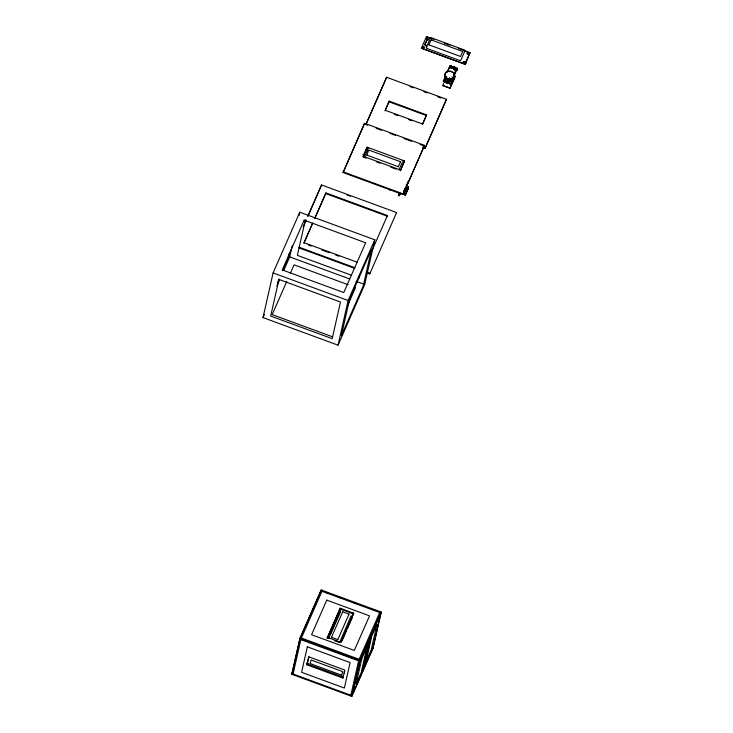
<?xml version="1.0" encoding="UTF-8"?>
<svg xmlns="http://www.w3.org/2000/svg" width="733" height="733" viewBox="0 0 733 733"><rect width="100%" height="100%" fill="white"/><g stroke="black" fill="none" stroke-linecap="round" stroke-linejoin="round"><path stroke-width="1.1" d="M447.735 80.328L444.152 79.237L443.41 81.015L444.491 81.601L444.812 80.731L445.801 80.685L446.296 81.455L445.866 82.114L446.855 82.481L448.11 80.465L447.231 82.618L448.211 82.976M451.812 81.033L444.473 78.394L445.261 76.223M451.867 80.987L457.108 69.049L449.851 66.272M457.474 69.012L456.412 68.27L455.642 68.737M456.659 70.478C458.785 70.799 457.071 65.952 456.366 68.471M448.083 83.535C445.38 84.671 446.14 79.1 444.436 82.096M448.193 82.939L449.43 82.627L449.925 83.388L449.466 84.029L450.557 84.368L451.665 81.959L448.037 80.795M448.312 82.902C448.733 80.52 450.923 84.35 450.511 83.819M362.917 154.223L364.668 156.431L367.554 149.935L365.62 150.164M425.076 43.989L426.808 46.289L429.712 39.701L426.817 40.04L425.076 43.989L424.874 44.887L426.716 46.967L426.322 48.231L460.544 60.821L464.447 52.052M451.427 65.842L450.199 65.576L449.622 67.28M407.979 181.399L407.896 182.059M399.164 193.723L398.358 195.528L398.45 194.996M400.218 194.062L399.293 195.876L399.384 195.344M328.888 637.536L340.882 609.948M364.603 156.349L364.558 157.201L363.33 155.817M426.798 46.069L426.716 46.967M464.869 50.165L430.619 37.502M443.648 83.37L442.778 85.504L450.172 88.226L455.486 76.269M341.047 608.811L342.137 609.49M444.161 79.979L443.282 81.574L444.436 82.123M308.52 664.501L306.449 663.722M400.081 194.098L399.705 193.915C399.824 193.824 400.218 193.622 399.43 195.225M407.685 187.428C407.676 184.359 402.967 197.369 405.102 194.502M263.028 317.591L273.107 272.905L299.788 212.213L374.81 239.801L364.741 284.486L338.05 345.179L263.028 317.591L264.411 314.448M289.48 252.784L288.225 258.337L282.755 270.779M283.744 270.495L289.718 256.898L292.238 245.72M299.037 215.557L299.788 212.213M305.386 219.827L297.378 255.359L351.474 275.251M396.425 213.221L396.58 212.552L321.558 184.963L308.062 215.978M325.754 193.576L325.91 192.907L387.427 215.529L387.271 216.198L325.754 193.576L314.814 218.461M343.09 172.539L364.594 123.318L424.471 145.336L424.315 146.014L402.967 194.566L343.09 172.539L364.594 123.318M404.543 160.93L400.392 170.697L404.543 160.93L367.178 147.186L363.018 156.954L366.225 158.136M367.352 150.833L367.554 149.935M422.849 147.736L424.984 148.524L446.489 99.294L386.621 77.277L366.024 124.436M385.045 110.912L389.196 101.145L426.56 114.889L422.41 124.656M338.05 345.179L348.12 300.493L374.81 239.801M358.895 277.981L359.399 275.764M366.518 272.731L369.734 273.913L369.89 273.244L366.674 272.062M421.438 48.231L464.951 64.238L421.438 48.231L426.459 36.65L433.881 39.38M426.459 36.65L430.619 38.565M426.615 40.938L426.817 40.04M399.109 192.44L398.495 194.877M399.888 193.109L400.365 193.778M291.807 674.278L299.861 638.525L321.219 589.973L381.233 612.046L373.179 647.798L351.822 696.35L291.807 674.278L300.264 637.618L360.279 659.691L352.225 695.443M402.967 194.566L424.471 145.336M404.231 191.698L404.433 191.771M405.138 188.124L404.928 188.931M405.074 193.512L405.157 193.31M405.047 189.371L407.658 182.829M406.219 189.984L405.716 192.66M408.125 188.354L407.905 189.196L408.492 186.704L405.853 193.796L405.99 193.21M407.172 188.308L407.246 188.738M408.024 188.922L407.786 188.885M320.165 593.776L320.816 590.88L380.83 612.953L372.776 648.705M321.219 589.973L299.715 639.194L359.729 661.267L381.078 612.715L379.96 612.302M322.19 591.055L322.346 590.386L300.988 638.938L292.934 674.69L293.337 673.783M306.935 664.84L308.749 656.795L344.757 670.035L342.943 678.08L306.935 664.84L308.923 656.887M424.984 148.524L446.489 99.294M310.187 663.658L311.058 659.957L342.659 671.593M449.292 68.279L449.411 67.775L450.969 68.343A2.007 1.649 12.7 0 1 454.405 69.608L455.972 70.185L454.194 74.482M446.855 82.481L446.956 82.114M447.231 82.618L448.11 80.465M454.176 66.84L453.37 68.664L454.176 66.84L455.193 67.225L455.046 68.526M454.405 69.608L454.295 70.111A2.007 1.649 12.7 0 0 453.388 68.774M353.709 613.2L340.891 642.337L327.394 637.371L327.239 638.04L340.204 608.234L353.709 613.2L341.202 641.971M462.78 62.332L465.785 63.441L466.289 61.206L464.951 64.238M465.785 63.441L469.972 52.657L458.29 48.36M341.798 675.377L342.568 671.547M344.253 673.151L344.702 671.135M351.822 696.35L359.885 660.598L381.233 612.046M363.357 666.031L367.554 647.083L369.881 641.998M363.348 665.903L365.52 660.882L369.744 642.108M450.859 67.051C452.417 66.098 449.082 66.107 450.483 66.089M464.63 62.69L463.952 61.865L463.329 62.626M404.314 191.386L403.901 192.916L404.469 191.918M405.276 189.545L405.422 188.766L404.103 191.799M407.099 188.418L407.072 188.802M405.734 193.164L405.193 195.738L407.86 189.664M451.885 67.363C452.802 66.346 454.817 65.594 453.021 68.169M403.709 191.056L403.535 191.588L403.663 190.919M405.322 189.664L405.697 188.014L404.268 191.267M406.183 190.296L406.439 189.499M277.285 283.222L279.108 279.071M276.836 286.191L279.594 279.914M303.15 226.818L305.918 220.541M307.75 216.354L321.558 184.963M305.304 222.255L306.22 220.166M286.777 281.426L272.19 314.604L332.645 336.841M290.424 273.134L294.07 264.842L348.166 284.734M312.689 222.979L304.021 242.678L357.053 262.176M314.97 217.793L325.91 192.907M303.874 243.347L312.533 223.647M366.17 123.767L386.621 77.277M367.178 147.186L363.174 156.285L400.539 170.029M389.196 101.145L385.191 110.243L422.565 123.987L426.56 114.889M366.674 155.103L368.937 149.953M424.874 44.887L426.185 41.928M428.832 44.86L431.123 39.793M398.386 166.767L400.639 161.626M399.009 170.01L402.289 162.286M446.993 72.274L449.677 66.282M447.744 71.568L449.411 67.775M347.836 305.093L355.587 287.464M371.924 250.787L387.427 215.529M428.961 44.869L460.471 56.459L462.798 51.383M453.883 74.931L455.972 70.185M450.383 86.989L454.533 77.551M369.734 273.913L396.58 212.552M465.034 63.881L469.972 52.657M293.731 669.577L291.963 673.609L351.977 695.681L373.326 647.129M293.081 674.021L293.484 673.114M327.092 638.26L340.204 608.234M328.76 638.443L329.658 636.391M330.556 634.347L340.469 611.817M331.444 637.307L342.76 611.716M337.803 639.652L349.091 613.988M339.636 642.438L351.208 615.628M353.251 613.145L352.188 613.429L352.161 612.467M342.338 640.257L346.434 630.939M347.341 628.868L350.081 622.656M350.988 620.585L352.353 617.479M342.943 678.08L343.346 677.173L307.338 663.933M380.106 611.634L358.758 660.186L350.695 695.938L351.098 695.021M350.85 695.269L351.254 694.353M308.63 663.768L306.779 662.962M403.562 192.724L403.791 192.211M403.91 191.707L403.544 192.458M389.782 190.268L389.525 189.755M452.692 66.905L455.065 67.784L454.616 68.609M427.825 39.252L427.339 38.217L426.899 39.206M423.967 48.03C425.003 46.436 421.502 47.141 423.344 48.121M454.991 76.507L455.468 76.168M451.418 65.943L451.152 67.005M451.968 76.745L451.858 76.864M449.631 77.487L449.586 77.478M449.815 71.522L449.815 71.522A4.819 3.958 12.7 0 0 448.88 71.458M442.778 85.504L450.126 88.217M463.897 62.653C466.399 62.232 462.285 60.656 463.742 62.589M444.5 43.284L449.805 45.235M464.585 51.063L469.89 53.014M431.151 39.894L462.66 51.475M409.985 86.595L413.192 87.777M423.885 91.707L427.092 92.889M437.784 96.82L440.991 98.002M389.049 101.814L426.414 115.557M394.647 114.449L397.854 115.631M408.528 119.552L411.735 120.734M364.448 123.987L367.654 125.169M376.203 128.312L381.554 130.282M390.103 133.424L395.454 135.394M404.002 138.537L411.488 141.295M420.046 144.438L423.253 145.62M423.005 147.067L425.14 147.855M366.418 147.663L368.543 148.451M402.252 160.811L404.625 161.718M368.992 150.128L400.502 161.718M366.802 155.103L398.331 166.703M376.899 162.057L380.106 163.239M390.781 167.17L396.122 169.131M406.284 184.313L407.127 184.624M343.246 171.87L403.123 193.897M347.13 195.088L350.347 196.27M308.117 244.904L311.296 246.077M321.906 249.98L329.328 252.711M335.687 255.047L338.875 256.22M299.156 247.232L354.882 267.728M299.009 247.901L354.735 268.397M289.718 256.898L349.742 278.971M356.165 281.335L364.741 284.486M273.107 272.905L348.12 300.493M325.397 592.237L328.613 593.418M339.306 597.349L342.513 598.531M353.214 602.471L356.421 603.644M340.048 608.912L353.553 613.878M342.787 611.826L348.935 614.089M331.573 637.316L337.748 639.588M334.514 640.715L339.709 642.621M299.861 638.525L359.885 660.598M310.233 663.622L341.743 675.212M467.26 53.976C469.56 55.167 467.608 51.631 467.178 53.848M452.527 78.275A3.509 2.886 12.7 0 1 448.404 79.833A3.509 2.886 12.7 0 1 445.792 76.406M453.425 73.318A4.819 3.958 12.7 0 1 452.307 78.926A4.819 3.958 12.7 0 1 445.545 77.267A4.819 3.958 12.7 0 1 447.267 71.807M451.409 71.889A4.819 3.958 12.7 0 1 452.169 72.265M451.62 68.481A2.007 1.649 12.7 0 1 452.976 68.572M452.325 78.303A3.509 2.886 12.7 0 1 448.532 79.329A3.509 2.886 12.7 0 1 445.884 76.544M278.943 279.41L270.688 316.051L332.205 338.673L340.46 302.033L278.943 279.41M349.614 299.055L341.358 335.696L363.247 285.925L371.503 249.284L349.614 299.055M307.338 646.836L301.593 672.308L344.354 688.04L350.099 662.568L307.338 646.836M361.79 658.756L356.055 684.228L371.264 649.64L377.009 624.168L361.79 658.756M366.546 648.934L361.708 670.383L366.509 659.462L371.347 638.012L366.546 648.934M422.923 46.967C423.592 49.331 425.122 45.648 422.923 46.967M426.78 38.198C427.44 40.562 428.979 36.87 426.78 38.198M467.251 53.078C467.92 55.451 469.45 51.759 467.251 53.078M304.14 220.157L282.26 269.927L343.768 292.549L365.657 242.779L304.14 220.157M326.771 600.125L311.562 634.723L354.323 650.446L369.533 615.857L326.771 600.125M446.36 77.606A4.819 3.958 12.7 0 0 454.332 76.324A4.819 3.958 12.7 0 0 448.422 71.074A4.819 3.958 12.7 0 0 446.36 77.606"/></g></svg>
